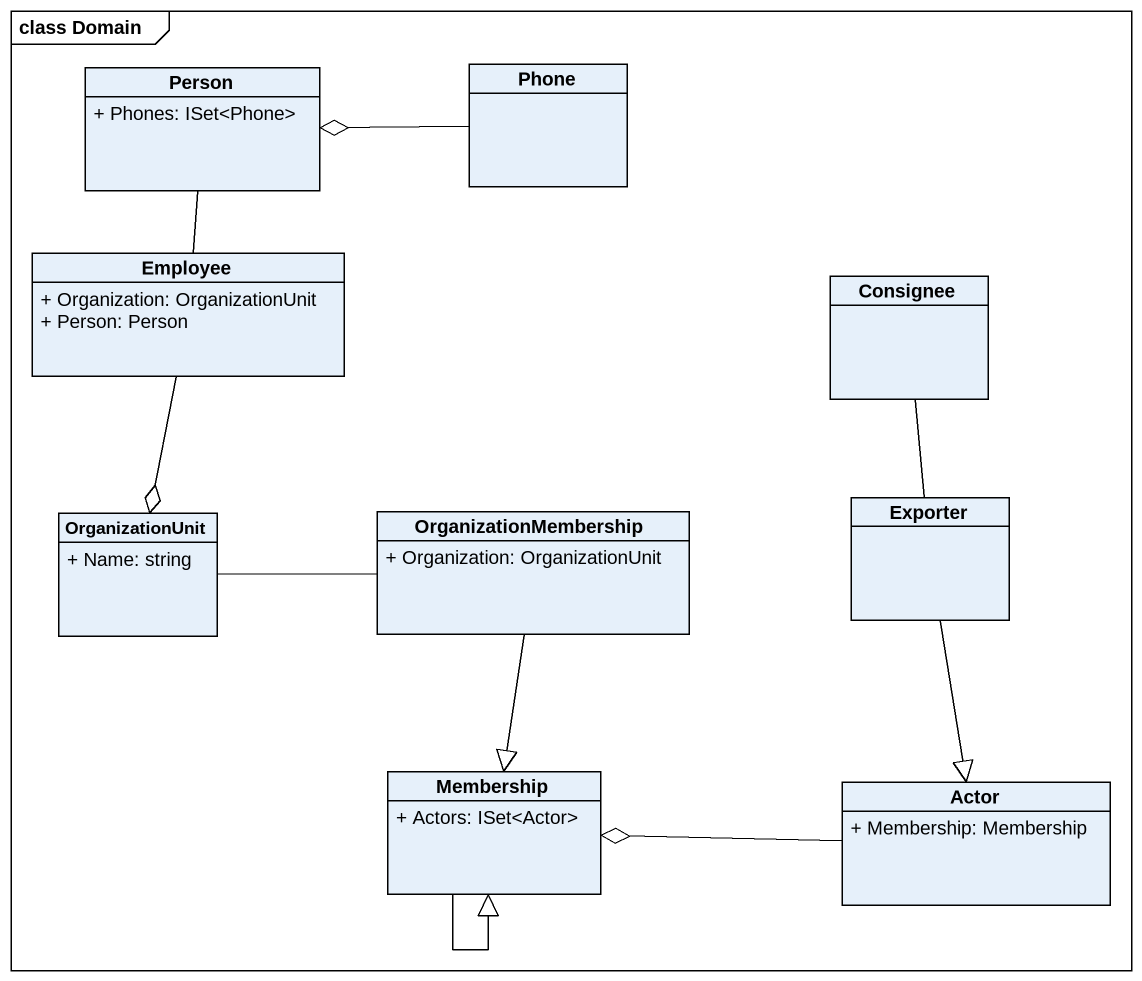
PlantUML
@startuml
mainframe class Domain
hide circle
hide empty members
skinparam classAttributeIconSize 0
class "Person" as Person_ {
  + Phones: ISet<Phone>
}
class Phone
class Employee {
  + Organization: OrganizationUnit
  + Person: Person
}
class Consignee
class OrganizationUnit {
  + Name: string
}
class OrganizationMembership {
  + Organization: OrganizationUnit
}
class Exporter
class Membership {
  + Actors: ISet<Actor>
}
class "Actor" as Actor_ {
  + Membership: Membership
}
Phone -left-o Person_
Employee -up- Person_
Employee --o OrganizationUnit
OrganizationUnit -right- OrganizationMembership
OrganizationMembership --|> Membership
Exporter -up- Consignee
Exporter --|> Actor_
Membership --|> Membership
Actor_ -left-o Membership
@enduml
